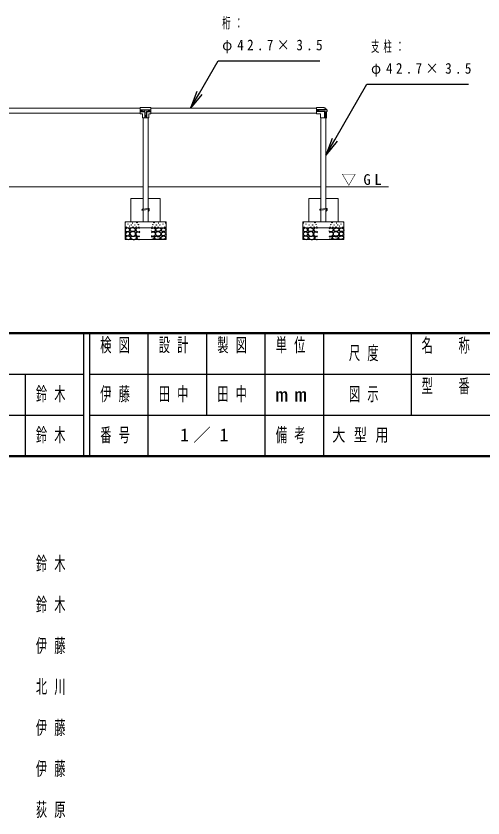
# Model space of a CAD drawing. Units: millimetres, scale not verified. Extents: x -19540 to 0, y -3090 to 13350.
# Drawn here: x -12752 to -8762, y -3090 to 3759 of the extents above; entities that cross this region are included whole.
import ezdxf

# ---------------------------------------------------------------- set-up
doc = ezdxf.new("R2010")
doc.units = ezdxf.units.MM
for name, color, linetype, lineweight in [('A3図枠', 7, 'Continuous', 25), ('線', 2, 'Continuous', 25), ('補助', 2, 'Continuous', 13)]:
    doc.layers.add(name, color=color, linetype=linetype, lineweight=lineweight)
doc.layers.add('図面プロファイル', color=7, linetype='Continuous')
doc.styles.add('ＭＳ ゴシック', font='')
doc.styles.get('ＭＳ ゴシック').set_extended_font_data('MS Gothic')

msp = doc.modelspace()

# ---------------------------------------------------------------- linework, layer by layer
at = {"layer": 'A3図枠', "lineweight": 50}
for p, q in [((-19250, 1050), (0, 1050)), ((-19250, 0), (0, 0))]:
    msp.add_line(p, q, dxfattribs=at)
at = {"layer": 'A3図枠', "color": 211}
for p, q in [((-12175, 1050), (-12175, 0)), ((-12125, 1050), (-12125, 0)), ((-11625, 1050), (-11625, 350)), ((-11125, 1050), (-11125, 350)), ((-10625, 1050), (-10625, 0)), ((-10125, 1050), (-10125, 350)), ((-9375, 1050), (-9375, 350)), ((-9375, 700), (-3500, 700)), ((-12125, 350), (0, 350))]:
    msp.add_line(p, q, dxfattribs=at)
at = {"layer": 'A3図枠'}
for p, q in [((-19250, 700), (-12175, 700)), ((-12675, 700), (-12675, 0)), ((-12125, 700), (-9375, 700)), ((-19250, 350), (-12175, 350)), ((-11625, 350), (-11625, 0)), ((-10125, 350), (-10125, 0))]:
    msp.add_line(p, q, dxfattribs=at)
at = {"layer": '線', "color": 7, "lineweight": 13}
for p, q in [((-11691, 2971.35), (-13085, 2971.35)), ((-11691, 2974.5), (-11691, 2925.5)), ((-11689, 2976.5), (-11601, 2976.5)), ((-11599, 2974.5), (-11599, 2925.5)), ((-10185, 2971.35), (-11599, 2971.35)), ((-10185, 2974.5), (-10185, 2925.5)), ((-10125, 2976.5), (-10183, 2976.5)), ((-10094.5, 2955), (-10094.5, 2945)), ((-11691, 2928.65), (-13085, 2928.65)), ((-11689, 2923.5), (-11673.5, 2923.5)), ((-11671.5, 2921.5), (-11671.5, 2892)), ((-11669.5, 2890), (-11620.5, 2890)), ((-11666.35, 2110.51), (-11666.35, 2890)), ((-11623.65, 2114.557), (-11623.65, 2890)), ((-11618.5, 2921.5), (-11618.5, 2892)), ((-11616.5, 2923.5), (-11601, 2923.5)), ((-10185, 2928.65), (-11599, 2928.65)), ((-10153.5, 2923.5), (-10183, 2923.5)), ((-10151.5, 2921.5), (-10151.5, 2892)), ((-10100.5, 2890), (-10149.5, 2890)), ((-10146.35, 2110.51), (-10146.35, 2890)), ((-10103.65, 2114.557), (-10103.65, 2890)), ((-10098.5, 2943), (-10098.5, 2892)), ((-13123.65, 2300), (-11666.35, 2300)), ((-11623.65, 2300), (-10146.35, 2300)), ((-10103.65, 2300), (-9569.748, 2300)), ((-11770, 2200), (-11770, 2000)), ((-11770, 2200), (-11666.35, 2200)), ((-11623.65, 2200), (-11520, 2200)), ((-11520, 2200), (-11520, 2000)), ((-10250, 2200), (-10250, 2000)), ((-10250, 2200), (-10146.35, 2200)), ((-10103.65, 2200), (-10000, 2200)), ((-10000, 2200), (-10000, 2000)), ((-11618.97, 2115), (-11671.972, 2109.978)), ((-11618.034, 2105), (-11671.032, 2100.022)), ((-11666.35, 2000), (-11666.35, 2100.462)), ((-11623.65, 2000), (-11623.65, 2104.472)), ((-10098.97, 2115), (-10151.972, 2109.978)), ((-10098.034, 2105), (-10151.032, 2100.022)), ((-10146.35, 2000), (-10146.35, 2100.462)), ((-10103.65, 2000), (-10103.65, 2104.472)), ((-11820, 2000), (-11820, 1850)), ((-11820, 2000), (-11470, 2000)), ((-11666.35, 2000), (-11623.65, 2000)), ((-11470, 2000), (-11470, 1850)), ((-10300, 2000), (-10300, 1850)), ((-10300, 2000), (-9950, 2000)), ((-10146.35, 2000), (-10103.65, 2000)), ((-9950, 2000), (-9950, 1850)), ((-11820, 1950), (-11470, 1950)), ((-10300, 1950), (-9950, 1950)), ((-11820, 1850), (-11470, 1850)), ((-10300, 1850), (-9950, 1850))]:
    msp.add_line(p, q, dxfattribs=at)
at = {"layer": '線'}
for p, q in [((-11691, 2957), (-11599, 2957)), ((-10096.5, 2957), (-10185, 2957)), ((-11691, 2943), (-11654, 2943)), ((-11652, 2941), (-11652, 2890)), ((-11638, 2941), (-11638, 2890)), ((-11636, 2943), (-11599, 2943)), ((-10108.959, 2943), (-10185, 2943)), ((-10111.877, 2890), (-10111.877, 2943)), ((-10108.959, 2892), (-10108.959, 2943)), ((-10096.5, 2943), (-10099.632, 2943)), ((-10099.632, 2892), (-10099.632, 2943)), ((-11666.35, 2099.495), (-11671.967, 2100.022)), ((-11618.946, 2095.047), (-11623.65, 2095.488)), ((-10146.35, 2099.495), (-10151.967, 2100.022)), ((-10098.946, 2095.047), (-10103.65, 2095.488))]:
    msp.add_line(p, q, dxfattribs=at)
at = {"layer": '線', "color": 7, "lineweight": 13}
msp.add_lwpolyline([(-10125, 2976.5), (-10121.577, 2976.278), (-10118.212, 2975.616), (-10114.96, 2974.525), (-10111.877, 2973.023), (-10108.437, 2970.686), (-10105.405, 2967.84), (-10102.855, 2964.555), (-10100.851, 2960.912), (-10099.441, 2957)], dxfattribs=at)
at = {"layer": '線'}
for points in [[(-11797.551, 1949.402), (-11804.014, 1946.862), (-11810.225, 1943.382), (-11816.083, 1939.344), (-11819.731, 1933.877), (-11818.719, 1926.294), (-11813.711, 1919.935), (-11806.845, 1917.345), (-11799.136, 1917.084), (-11791.523, 1917.688), (-11785.194, 1920.252), (-11781.442, 1925.538), (-11780.125, 1931.976), (-11780.973, 1937.181), (-11783.927, 1942.115), (-11790.087, 1946.942)], [(-11758.127, 1949.493), (-11763.032, 1948.876), (-11768.669, 1946.79), (-11776.64, 1941.002), (-11780.292, 1934.086), (-11779.417, 1930.124), (-11775.696, 1925.707), (-11766.205, 1920.934), (-11756.235, 1919.49), (-11748.885, 1919.318), (-11741.369, 1920.842), (-11733.77, 1925.456), (-11730.016, 1931.653), (-11730.986, 1936.306), (-11735.693, 1941.654), (-11746.361, 1947.861)], [(-11770.831, 1885.163), (-11758.242, 1878.307), (-11744.883, 1877.324), (-11734.599, 1884.778), (-11729.747, 1896.515), (-11732.027, 1907.293), (-11738.936, 1915.436), (-11747.761, 1918.869), (-11758.938, 1917.598), (-11772.692, 1909.543), (-11778.669, 1898.678), (-11776.034, 1891.484)], [(-11519.169, 1885.163), (-11531.758, 1878.307), (-11545.117, 1877.324), (-11555.401, 1884.778), (-11560.253, 1896.515), (-11557.973, 1907.293), (-11551.064, 1915.436), (-11542.239, 1918.869), (-11531.062, 1917.598), (-11517.308, 1909.543), (-11511.331, 1898.678), (-11513.966, 1891.484)], [(-11531.873, 1949.493), (-11526.968, 1948.876), (-11521.331, 1946.79), (-11513.36, 1941.002), (-11509.708, 1934.086), (-11510.583, 1930.124), (-11514.304, 1925.707), (-11523.795, 1920.934), (-11533.765, 1919.49), (-11541.115, 1919.318), (-11548.631, 1920.842), (-11556.23, 1925.456), (-11559.984, 1931.653), (-11559.014, 1936.306), (-11554.307, 1941.654), (-11543.639, 1947.861)], [(-11492.449, 1949.402), (-11485.986, 1946.862), (-11479.775, 1943.382), (-11473.917, 1939.344), (-11470.269, 1933.877), (-11471.281, 1926.294), (-11476.289, 1919.935), (-11483.155, 1917.345), (-11490.864, 1917.084), (-11498.477, 1917.688), (-11504.806, 1920.252), (-11508.558, 1925.538), (-11509.875, 1931.976), (-11509.027, 1937.181), (-11506.073, 1942.115), (-11499.913, 1946.942)], [(-10277.551, 1949.402), (-10284.014, 1946.862), (-10290.225, 1943.382), (-10296.083, 1939.344), (-10299.731, 1933.877), (-10298.719, 1926.294), (-10293.711, 1919.935), (-10286.845, 1917.345), (-10279.136, 1917.084), (-10271.523, 1917.688), (-10265.194, 1920.252), (-10261.442, 1925.538), (-10260.125, 1931.976), (-10260.973, 1937.181), (-10263.927, 1942.115), (-10270.087, 1946.942)], [(-10238.127, 1949.493), (-10243.032, 1948.876), (-10248.669, 1946.79), (-10256.64, 1941.002), (-10260.292, 1934.086), (-10259.417, 1930.124), (-10255.696, 1925.707), (-10246.205, 1920.934), (-10236.235, 1919.49), (-10228.885, 1919.318), (-10221.369, 1920.842), (-10213.77, 1925.456), (-10210.016, 1931.653), (-10210.986, 1936.306), (-10215.693, 1941.654), (-10226.361, 1947.861)], [(-10250.831, 1885.163), (-10238.242, 1878.307), (-10224.883, 1877.324), (-10214.599, 1884.778), (-10209.747, 1896.515), (-10212.027, 1907.293), (-10218.936, 1915.436), (-10227.761, 1918.869), (-10238.938, 1917.598), (-10252.692, 1909.543), (-10258.669, 1898.678), (-10256.034, 1891.484)], [(-9999.169, 1885.163), (-10011.758, 1878.307), (-10025.117, 1877.324), (-10035.401, 1884.778), (-10040.253, 1896.515), (-10037.973, 1907.293), (-10031.064, 1915.436), (-10022.239, 1918.869), (-10011.062, 1917.598), (-9997.308, 1909.543), (-9991.331, 1898.678), (-9993.966, 1891.484)], [(-10011.873, 1949.493), (-10006.968, 1948.876), (-10001.331, 1946.79), (-9993.36, 1941.002), (-9989.708, 1934.086), (-9990.583, 1930.124), (-9994.304, 1925.707), (-10003.795, 1920.934), (-10013.765, 1919.49), (-10021.115, 1919.318), (-10028.631, 1920.842), (-10036.23, 1925.456), (-10039.984, 1931.653), (-10039.014, 1936.306), (-10034.307, 1941.654), (-10023.639, 1947.861)], [(-9972.449, 1949.402), (-9965.986, 1946.862), (-9959.775, 1943.382), (-9953.917, 1939.344), (-9950.269, 1933.877), (-9951.281, 1926.294), (-9956.289, 1919.935), (-9963.155, 1917.345), (-9970.864, 1917.084), (-9978.477, 1917.688), (-9984.806, 1920.252), (-9988.558, 1925.538), (-9989.875, 1931.976), (-9989.027, 1937.181), (-9986.073, 1942.115), (-9979.913, 1946.942)], [(-11800.086, 1916.45), (-11805.415, 1913.657), (-11810.859, 1909.479), (-11817.308, 1902.659), (-11819.731, 1895.855), (-11816.103, 1891.027), (-11809.592, 1886.666), (-11802.954, 1882.379), (-11796.284, 1880.329), (-11788.64, 1882.776), (-11782.343, 1889.201), (-11779.236, 1897.478), (-11780.759, 1905.994), (-11788.917, 1913.245)], [(-11800.905, 1880.517), (-11812.225, 1874.498), (-11819.036, 1865.683), (-11810.549, 1854.413), (-11792.114, 1850.299), (-11777.761, 1856.41), (-11772.335, 1866.782), (-11783.117, 1875.89)], [(-11743.802, 1876.373), (-11751.337, 1876.999), (-11759.479, 1875.562), (-11768.406, 1871.504), (-11772.723, 1866.102), (-11770.037, 1861.419), (-11764.074, 1856.912), (-11757.595, 1853.068), (-11750.289, 1850.695), (-11738.44, 1850.928), (-11728.124, 1855.02), (-11723.421, 1859.827), (-11721.367, 1865.561), (-11722.427, 1870.709), (-11726.503, 1875.292), (-11734.901, 1877.832)], [(-11546.198, 1876.373), (-11538.663, 1876.999), (-11530.521, 1875.562), (-11521.594, 1871.504), (-11517.277, 1866.102), (-11519.963, 1861.419), (-11525.926, 1856.912), (-11532.405, 1853.068), (-11539.711, 1850.695), (-11551.56, 1850.928), (-11561.876, 1855.02), (-11566.579, 1859.827), (-11568.633, 1865.561), (-11567.573, 1870.709), (-11563.497, 1875.292), (-11555.099, 1877.832)], [(-11489.095, 1880.517), (-11477.775, 1874.498), (-11470.964, 1865.683), (-11479.451, 1854.413), (-11497.886, 1850.299), (-11512.239, 1856.41), (-11517.665, 1866.782), (-11506.883, 1875.89)], [(-11489.914, 1916.45), (-11484.585, 1913.657), (-11479.141, 1909.479), (-11472.692, 1902.659), (-11470.269, 1895.855), (-11473.897, 1891.027), (-11480.408, 1886.666), (-11487.046, 1882.379), (-11493.716, 1880.329), (-11501.36, 1882.776), (-11507.657, 1889.201), (-11510.764, 1897.478), (-11509.241, 1905.994), (-11501.083, 1913.245)], [(-10280.086, 1916.45), (-10285.415, 1913.657), (-10290.859, 1909.479), (-10297.308, 1902.659), (-10299.731, 1895.855), (-10296.103, 1891.027), (-10289.592, 1886.666), (-10282.954, 1882.379), (-10276.284, 1880.329), (-10268.64, 1882.776), (-10262.343, 1889.201), (-10259.236, 1897.478), (-10260.759, 1905.994), (-10268.917, 1913.245)], [(-10280.905, 1880.517), (-10292.225, 1874.498), (-10299.036, 1865.683), (-10290.549, 1854.413), (-10272.114, 1850.299), (-10257.761, 1856.41), (-10252.335, 1866.782), (-10263.117, 1875.89)], [(-10223.802, 1876.373), (-10231.337, 1876.999), (-10239.479, 1875.562), (-10248.406, 1871.504), (-10252.723, 1866.102), (-10250.037, 1861.419), (-10244.074, 1856.912), (-10237.595, 1853.068), (-10230.289, 1850.695), (-10218.44, 1850.928), (-10208.124, 1855.02), (-10203.421, 1859.827), (-10201.367, 1865.561), (-10202.427, 1870.709), (-10206.503, 1875.292), (-10214.901, 1877.832)], [(-10026.198, 1876.373), (-10018.663, 1876.999), (-10010.521, 1875.562), (-10001.594, 1871.504), (-9997.277, 1866.102), (-9999.963, 1861.419), (-10005.926, 1856.912), (-10012.405, 1853.068), (-10019.711, 1850.695), (-10031.56, 1850.928), (-10041.876, 1855.02), (-10046.579, 1859.827), (-10048.633, 1865.561), (-10047.573, 1870.709), (-10043.497, 1875.292), (-10035.099, 1877.832)], [(-9969.095, 1880.517), (-9957.775, 1874.498), (-9950.964, 1865.683), (-9959.451, 1854.413), (-9977.886, 1850.299), (-9992.239, 1856.41), (-9997.665, 1866.782), (-9986.883, 1875.89)], [(-9969.914, 1916.45), (-9964.585, 1913.657), (-9959.141, 1909.479), (-9952.692, 1902.659), (-9950.269, 1895.855), (-9953.897, 1891.027), (-9960.408, 1886.666), (-9967.046, 1882.379), (-9973.716, 1880.329), (-9981.36, 1882.776), (-9987.657, 1889.201), (-9990.764, 1897.478), (-9989.241, 1905.994), (-9981.083, 1913.245)]]:
    msp.add_lwpolyline(points, close=True, dxfattribs=at)
for points in [[(-11695, 1943.299), (-11703.427, 1948.154), (-11712.11, 1949.636), (-11717.729, 1947.948), (-11722.883, 1944.249), (-11727.355, 1938.941), (-11729.22, 1932.209), (-11725.552, 1923.439), (-11717.496, 1917), (-11709.197, 1914.621), (-11701.971, 1915.733), (-11697.921, 1919.109), (-11695, 1923.654)], [(-11595, 1943.299), (-11586.573, 1948.154), (-11577.89, 1949.636), (-11572.271, 1947.948), (-11567.117, 1944.249), (-11562.645, 1938.941), (-11560.78, 1932.209), (-11564.448, 1923.439), (-11572.504, 1917), (-11580.803, 1914.621), (-11588.029, 1915.733), (-11592.079, 1919.109), (-11595, 1923.654)], [(-10175, 1943.299), (-10183.427, 1948.154), (-10192.11, 1949.636), (-10197.729, 1947.948), (-10202.883, 1944.249), (-10207.355, 1938.941), (-10209.22, 1932.209), (-10205.552, 1923.439), (-10197.496, 1917), (-10189.197, 1914.621), (-10181.971, 1915.733), (-10177.921, 1919.109), (-10175, 1923.654)], [(-10075, 1943.299), (-10066.573, 1948.154), (-10057.89, 1949.636), (-10052.271, 1947.948), (-10047.117, 1944.249), (-10042.645, 1938.941), (-10040.78, 1932.209), (-10044.448, 1923.439), (-10052.504, 1917), (-10060.803, 1914.621), (-10068.029, 1915.733), (-10072.079, 1919.109), (-10075, 1923.654)], [(-11695.317, 1907.178), (-11702.457, 1912.64), (-11710.526, 1915.099), (-11717.231, 1913.875), (-11723.199, 1910.03), (-11727.592, 1904.248), (-11729.22, 1897.039), (-11726.556, 1888.431), (-11720.348, 1881.513), (-11712.709, 1877.642), (-11705.139, 1876.761), (-11699.985, 1878.2), (-11695.317, 1880.88)], [(-11695, 1872.642), (-11701.018, 1875.96), (-11708.308, 1876.761), (-11717.024, 1872.427), (-11721.298, 1865.671), (-11720.686, 1862.001), (-11717.813, 1857.75), (-11710.651, 1852.278), (-11703.238, 1850.462), (-11698.942, 1851.514), (-11695, 1853.631)], [(-11595, 1872.642), (-11588.982, 1875.96), (-11581.692, 1876.761), (-11572.976, 1872.427), (-11568.702, 1865.671), (-11569.314, 1862.001), (-11572.187, 1857.75), (-11579.349, 1852.278), (-11586.762, 1850.462), (-11591.058, 1851.514), (-11595, 1853.631)], [(-11594.683, 1907.178), (-11587.543, 1912.64), (-11579.474, 1915.099), (-11572.769, 1913.875), (-11566.801, 1910.03), (-11562.408, 1904.248), (-11560.78, 1897.039), (-11563.444, 1888.431), (-11569.652, 1881.513), (-11577.291, 1877.642), (-11584.861, 1876.761), (-11590.015, 1878.2), (-11594.683, 1880.88)], [(-10175.317, 1907.178), (-10182.457, 1912.64), (-10190.526, 1915.099), (-10197.231, 1913.875), (-10203.199, 1910.03), (-10207.592, 1904.248), (-10209.22, 1897.039), (-10206.556, 1888.431), (-10200.348, 1881.513), (-10192.709, 1877.642), (-10185.139, 1876.761), (-10179.985, 1878.2), (-10175.317, 1880.88)], [(-10175, 1872.642), (-10181.018, 1875.96), (-10188.308, 1876.761), (-10197.024, 1872.427), (-10201.298, 1865.671), (-10200.686, 1862.001), (-10197.813, 1857.75), (-10190.651, 1852.278), (-10183.238, 1850.462), (-10178.942, 1851.514), (-10175, 1853.631)], [(-10075, 1872.642), (-10068.982, 1875.96), (-10061.692, 1876.761), (-10052.976, 1872.427), (-10048.702, 1865.671), (-10049.314, 1862.001), (-10052.187, 1857.75), (-10059.349, 1852.278), (-10066.762, 1850.462), (-10071.058, 1851.514), (-10075, 1853.631)], [(-10074.683, 1907.178), (-10067.543, 1912.64), (-10059.474, 1915.099), (-10052.769, 1913.875), (-10046.801, 1910.03), (-10042.408, 1904.248), (-10040.78, 1897.039), (-10043.444, 1888.431), (-10049.652, 1881.513), (-10057.291, 1877.642), (-10064.861, 1876.761), (-10070.015, 1878.2), (-10074.683, 1880.88)]]:
    msp.add_lwpolyline(points, dxfattribs=at)
for centre, radius in [((-11676, 2950), 4), ((-11614, 2950), 4), ((-10170, 2950), 4), ((-11645, 2905), 4), ((-11813.394, 1992.177), 1), ((-11756.044, 1989.959), 1), ((-11717.583, 1994.091), 1), ((-11572.417, 1994.091), 1), ((-11533.956, 1989.959), 1), ((-11476.606, 1992.177), 1), ((-10293.394, 1992.177), 1), ((-10236.044, 1989.959), 1), ((-10197.583, 1994.091), 1), ((-10052.417, 1994.091), 1), ((-10013.956, 1989.959), 1), ((-9956.606, 1992.177), 1), ((-11810.225, 1957.323), 1), ((-11794.383, 1980.77), 1), ((-11781.392, 1963.977), 1), ((-11767.451, 1973.483), 1), ((-11752.559, 1956.373), 1), ((-11736.504, 1973.549), 1), ((-11724.881, 1956.521), 1), ((-11707.582, 1977.063), 1), ((-11702.717, 1955.98), 1), ((-11587.283, 1955.98), 1), ((-11582.418, 1977.063), 1), ((-11565.119, 1956.521), 1), ((-11553.496, 1973.549), 1), ((-11537.441, 1956.373), 1), ((-11522.549, 1973.483), 1), ((-11508.608, 1963.977), 1), ((-11495.617, 1980.77), 1), ((-11479.775, 1957.323), 1), ((-10290.225, 1957.323), 1), ((-10274.383, 1980.77), 1), ((-10261.392, 1963.977), 1), ((-10247.451, 1973.483), 1), ((-10232.559, 1956.373), 1), ((-10216.504, 1973.549), 1), ((-10204.881, 1956.521), 1), ((-10187.582, 1977.063), 1), ((-10182.717, 1955.98), 1), ((-10067.283, 1955.98), 1), ((-10062.418, 1977.063), 1), ((-10045.119, 1956.521), 1), ((-10033.496, 1973.549), 1), ((-10017.441, 1956.373), 1), ((-10002.549, 1973.483), 1), ((-9988.608, 1963.977), 1), ((-9975.617, 1980.77), 1), ((-9959.775, 1957.323), 1)]:
    msp.add_circle(centre, radius, dxfattribs=at)
at = {"layer": '線', "color": 7, "lineweight": 13}
for centre, radius, start, end in [((-11689, 2974.5), 2, 90, 180), ((-11601, 2974.5), 2, 0, 90), ((-10183, 2974.5), 2, 90, 180), ((-10096.5, 2955), 2, 0, 90), ((-11689, 2925.5), 2, 180, 270), ((-11673.5, 2921.5), 2, 0, 90), ((-11669.5, 2892), 2, 180, 270), ((-11620.5, 2892), 2, 270, 0), ((-11616.5, 2921.5), 2, 90, 180), ((-11601, 2925.5), 2, 270, 0), ((-10183, 2925.5), 2, 180, 270), ((-10153.5, 2921.5), 2, 0, 90), ((-10149.5, 2892), 2, 180, 270), ((-10100.5, 2892), 2, 270, 0), ((-10096.5, 2945), 2, 270, 0), ((-11671.5, 2105), 5, 95.41299, 275.36563), ((-10151.5, 2105), 5, 95.41299, 275.36563)]:
    msp.add_arc(centre, radius, start, end, dxfattribs=at)
at = {"layer": '線'}
for centre, start, end in [((-11654, 2941), 0, 90), ((-11636, 2941), 90, 180), ((-10106.959, 2892), 180, 270), ((-10101.632, 2892), 270, 0)]:
    msp.add_arc(centre, 2, start, end, dxfattribs=at)
msp.add_ellipse((-10103.62, 2905), major_axis=(0, -4.004), ratio=0.706341, dxfattribs=at)
for centre in [(-11618.481, 2100.047), (-10098.481, 2100.047)]:
    msp.add_ellipse(centre, major_axis=(0, 5.022), ratio=0.995579, start_param=0.32389562, end_param=6.14999861, dxfattribs=at)
at = {"layer": '線', "color": 7, "lineweight": 13}
for centre in [(-11618.5, 2110), (-10098.5, 2110)]:
    msp.add_ellipse(centre, major_axis=(0, 5.022), ratio=0.995579, start_param=3.23482892, end_param=6.3797321, dxfattribs=at)
at = {"layer": '補助', "lineweight": 25}
for p, q in [((-11184.831, 3101.254), (-11025.917, 3376.5)), ((-11025.917, 3376.5), (-10975.917, 3376.5)), ((-10975.917, 3376.5), (-10156.144, 3376.5)), ((-10028.65, 2701.254), (-9754.266, 3176.5)), ((-9754.266, 3176.5), (-9704.266, 3176.5)), ((-9704.266, 3176.5), (-8884.493, 3176.5)), ((-11206.481, 3113.754), (-11259.831, 2971.35)), ((-11259.831, 2971.35), (-11184.831, 3101.254)), ((-11163.18, 3088.754), (-11259.831, 2971.35)), ((-10050.301, 2713.754), (-10103.65, 2571.35)), ((-10103.65, 2571.35), (-10028.65, 2701.254)), ((-10006.999, 2688.754), (-10103.65, 2571.35))]:
    msp.add_line(p, q, dxfattribs=at)

# ---------------------------------------------------------------- texts
at = {"layer": 'A3図枠', "color": 4, "char_height": 117.3, "style": 'ＭＳ ゴシック'}
for s, insert, attachment_point in [('\\T1.64;\\W0.6;検図', (-11875, 1008.333), 2), ('\\T1.64;\\W0.6;設計', (-11375, 1008.333), 2), ('\\T1.64;\\W0.6;製図', (-10875, 1008.333), 2), ('\\T1.64;\\W0.6;単位', (-10375, 1008.333), 2), ('\\T1.64;\\W0.6;名\u3000称', (-9050, 1005.138), 2), ('\\T1.64;\\W0.6;尺度', (-9750, 875), 5), ('\\T1.64;\\W0.6;型\u3000番', (-9050, 658.333), 2), ('\\T1.5;\\W1.35;mm', (-10375, 525), 5), ('\\T1.64;\\W0.6;図示', (-9750, 525), 5), ('\\T1.64;\\W0.6;番号', (-11875, 175), 5), ('\\T1.64;\\W0.6;備考', (-10375, 175), 5)]:
    msp.add_mtext(s, dxfattribs=dict(at, insert=insert, attachment_point=attachment_point))
at = {"layer": '図面プロファイル', "style": 'ＭＳ ゴシック'}
for s, insert, char_height, attachment_point in [('\\T1.64;\\W0.6;鈴木', (-12425, 525), 117.3, 5), ('\\T1.64;\\W0.6;伊藤', (-11875, 525), 117.3, 5), ('\\T1.64;\\W0.6;田中', (-11375, 525), 117.3, 5), ('\\T1.64;\\W0.6;田中', (-10875, 525), 117.3, 5), ('\\T1.64;\\W0.6;鈴木', (-12425, 175), 117.3, 5), ('\\T1.5;1／1', (-11125, 175), 110, 5), ('\\T1.64;\\W0.75;大型用', (-10050, 175), 110, 4), ('\\T1.64;\\W0.6;鈴木', (-12425, -925), 117.3, 5), ('\\T1.64;\\W0.6;鈴木', (-12425, -1275), 117.3, 5), ('\\T1.64;\\W0.6;伊藤', (-12425, -1625), 117.3, 5), ('\\T1.64;\\W0.6;北川', (-12425, -1975), 117.3, 5), ('\\T1.64;\\W0.6;伊藤', (-12425, -2325), 117.3, 5), ('\\T1.64;\\W0.6;伊藤', (-12425, -2675), 117.3, 5), ('\\T1.64;\\W0.6;荻原', (-12425, -3025), 117.3, 5)]:
    msp.add_mtext(s, dxfattribs=dict(at, insert=insert, char_height=char_height, attachment_point=attachment_point))
at = {"layer": '補助', "char_height": 91.64, "style": 'ＭＳ ゴシック'}
for s, insert, attachment_point in [('\\T1.5;\\W0.55;桁：', (-10989.667, 3745.25), 1), ('\\T1.5;\\W0.9;φ42.7×3.5', (-10989.667, 3557.75), 1), ('\\T1.5;\\W0.55;支柱：', (-9718.016, 3545.25), 1), ('\\T1.5;\\W0.9;φ42.7×3.5', (-9718.016, 3357.75), 1), ('\\T1.5;▽GL', (-9970.833, 2308.333), 7)]:
    msp.add_mtext(s, dxfattribs=dict(at, insert=insert, attachment_point=attachment_point))

doc.saveas('drawing.dxf')
